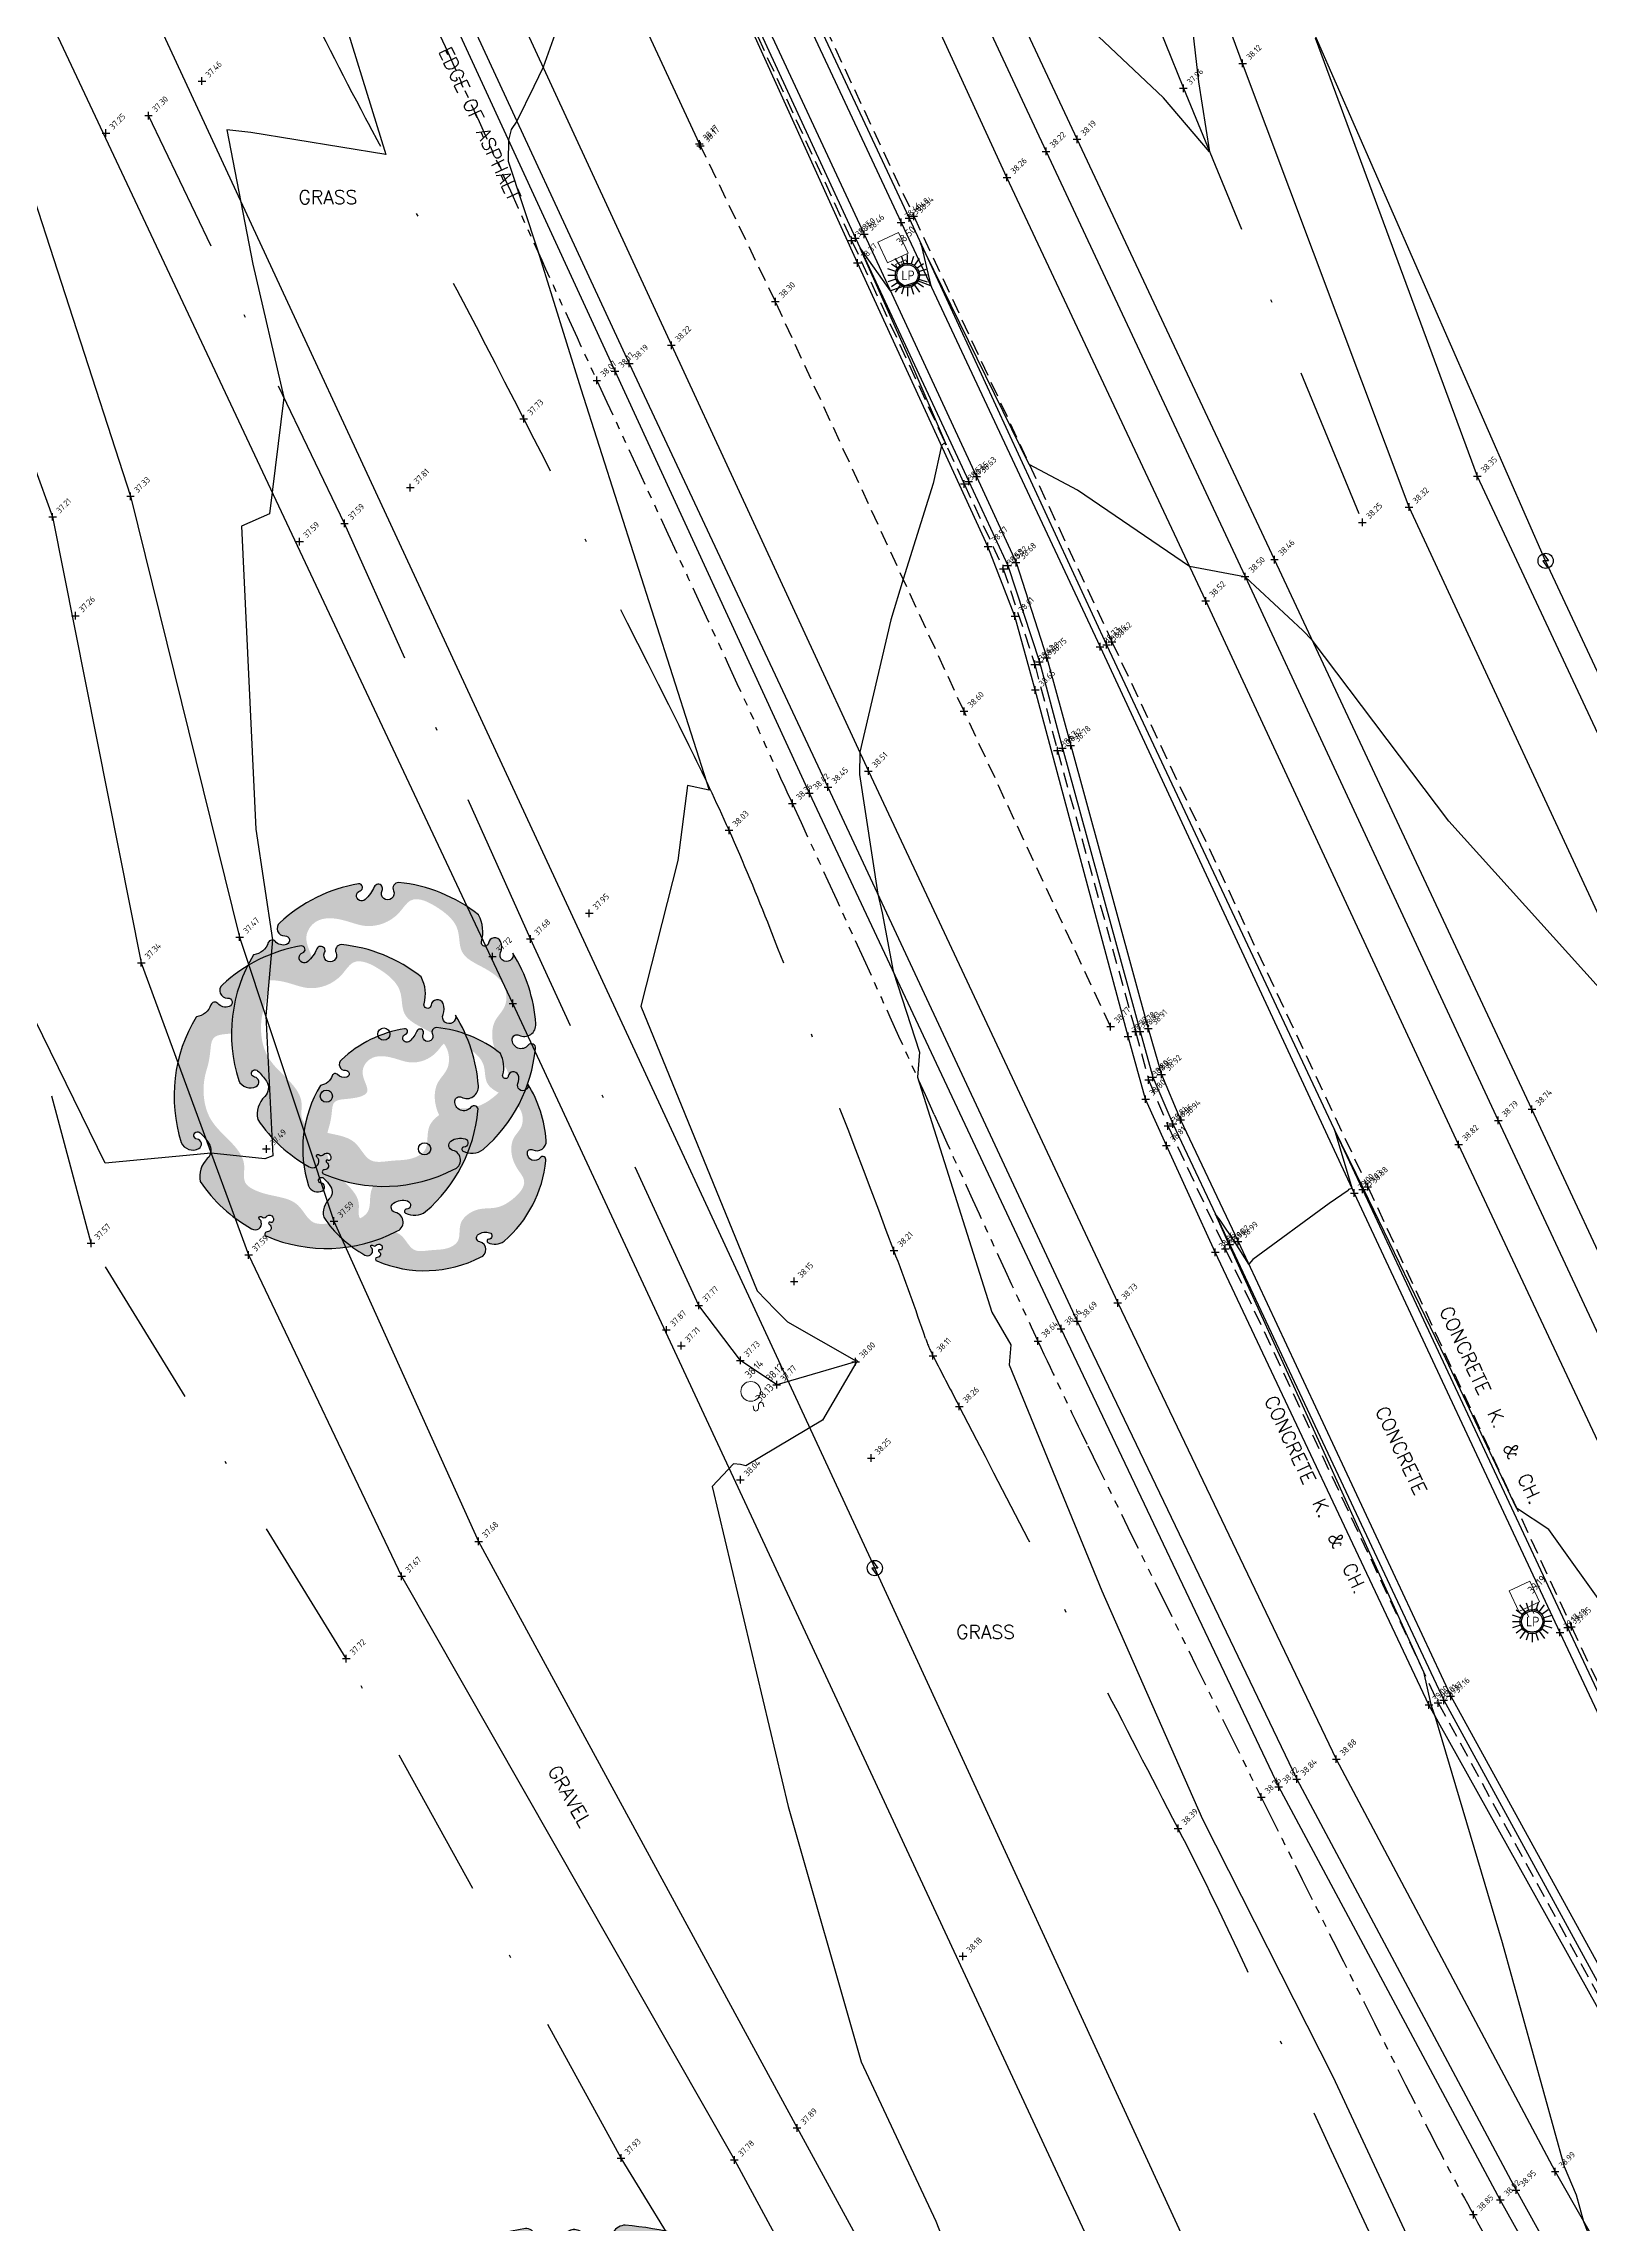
# Model space of a CAD drawing. Header units: metres. Extents: x 246075 to 247503, y 7418632 to 7419642.
# Drawn here: x 246878.6 to 246929.4, y 7419367.1 to 7419438.7 of the extents above; entities that cross this region are included whole.
import ezdxf
from ezdxf.enums import TextEntityAlignment as Align

# ---------------------------------------------------------------- set-up
doc = ezdxf.new("R2010")
doc.units = ezdxf.units.M
for name, pattern in [('DASHDOT', [10, 5, -2.5, 0, -2.5]), ('DASHED', [0.75, 0.5, -0.25]), ('PHANTOM', [2.5, 1.25, -0.25, 0.25, -0.25, 0.25, -0.25])]:
    doc.linetypes.add(name, pattern=pattern)
for name, color, linetype in [('-TEXT', 7, 'Continuous'), ('102_TOP_OF_BANK', 37, 'PHANTOM'), ('102_TOP_OF_BANK-L', 37, 'PHANTOM'), ('102_TOP_OF_BANK-S', 37, 'PHANTOM'), ('103_TOE_OF_BATTER', 37, 'DASHDOT'), ('103_TOE_OF_BATTER-L', 37, 'DASHDOT'), ('103_TOE_OF_BATTER-S', 37, 'DASHDOT'), ('104_EXISTING_SURFACE-L', 35, 'Continuous'), ('104_EXISTING_SURFACE-S', 35, 'Continuous'), ('201_SINGLE_TREE-H', 63, 'Continuous'), ('201_SINGLE_TREE-S', 96, 'Continuous'), ('203_GROUP_TREES', 116, 'DASHDOT'), ('203_GROUP_TREES-L', 116, 'DASHDOT'), ('203_GROUP_TREES-S', 116, 'DASHDOT'), ('403_EDGE_OF_BITUMEN', 8, 'Continuous'), ('403_EDGE_OF_BITUMEN-L', 8, 'Continuous'), ('403_EDGE_OF_BITUMEN-S', 8, 'Continuous'), ('405_EDGE_FORMATION', 33, 'Continuous'), ('405_EDGE_FORMATION-L', 33, 'Continuous'), ('405_EDGE_FORMATION-S', 33, 'Continuous'), ('408_BACK_OF_KERB', 10, 'Continuous'), ('408_BACK_OF_KERB-L', 10, 'Continuous'), ('408_BACK_OF_KERB-S', 10, 'Continuous'), ('410_PEDESTRIAN_PATH', 32, 'Continuous'), ('410_PEDESTRIAN_PATH-L', 32, 'Continuous'), ('410_PEDESTRIAN_PATH-S', 32, 'Continuous'), ('415_LANE_LINE_DASHED', 53, 'DASHED'), ('415_LANE_LINE_DASHED-L', 53, 'DASHED'), ('415_LANE_LINE_DASHED-S', 53, 'DASHED'), ('418_LANE_LINE_SOLID', 53, 'Continuous'), ('418_LANE_LINE_SOLID-L', 53, 'Continuous'), ('418_LANE_LINE_SOLID-S', 53, 'Continuous'), ('903_FENCE', 24, 'FENCELINE'), ('903_FENCE-S', 24, 'Continuous'), ('Surface_Contours_Major', 4, 'Continuous'), ('Surface_Contours_Minor', 253, 'Continuous')]:
    doc.layers.add(name, color=color, linetype=linetype)
for name, color, linetype, true_color in [('407_INVERT_OF_KERB', 7, 'DASHED', 0xff4100), ('407_INVERT_OF_KERB-L', 7, 'DASHED', 0xff4100), ('407_INVERT_OF_KERB-S', 7, 'DASHED', 0xff4100), ('409_TOP_OF_KERB', 7, 'Continuous', 0xff4100), ('409_TOP_OF_KERB-L', 7, 'Continuous', 0xff4100), ('409_TOP_OF_KERB-S', 7, 'Continuous', 0xff4100), ('716_ELECTRICITY_PIT-L', 7, 'ELECTRICAL', 0xffa500), ('717_ELEC_LINE_OVER', 7, 'Continuous', 0xffa500), ('741_SEWER_PIT-L', 7, 'Continuous', 0xfffd66), ('EX-ELECT_PIT_(SLS)', 7, 'Continuous', 0xffa500), ('EX-ELECT_POLE_(SLS)', 7, 'Continuous', 0xffa500), ('EX-LIGHT_(SLS)', 7, 'Continuous', 0xffa500), ('EX-SEWER_PIT_(SLS)', 7, 'Continuous', 0xfffd66)]:
    doc.layers.add(name, color=color, linetype=linetype, true_color=true_color)
doc.styles.add('ISO', font='iso.shx')
doc.styles.add('ISO18', font='iso.shx')
doc.styles.add('ISO2.5', font='isocp.shx', dxfattribs={"height": 2.5})
doc.styles.get("Standard").update_dxf_attribs({"font": 'SIMPLEX.shx'})
doc.linetypes.add('ELECTRICAL', pattern='A,2,-0.15,["E",ISO18,S=0.2,R=0,X=-0.015,Y=-0.1],-0.15', length=2.3)
doc.linetypes.add('FENCELINE', pattern='A,0.5,-0.2,["/",Standard,S=0.1,R=0,X=0,Y=-0.05],-0.25', length=0.95)

# ---------------------------------------------------------------- blocks, each defined once
blk = doc.blocks.new('CROSS')
at = {"color": 0, "linetype": 'Continuous'}
for p, q in [((-0.5, 0), (0.5, 0)), ((0, -0.5), (0, 0.5))]:
    blk.add_line(p, q, dxfattribs=at)
blk = doc.blocks.new('PP')
at = {"layer": 'EX-ELECT_POLE_(SLS)', "color": 0}
for p, q in [((-0.077, 0.238), (0.092, 0)), ((0.092, 0), (-0.096, 0)), ((-0.096, 0), (0.074, -0.239))]:
    blk.add_line(p, q, dxfattribs=at)
blk.add_circle((0, 0), 0.25, dxfattribs=at)
blk = doc.blocks.new('LP')
at = {"layer": 'EX-LIGHT_(SLS)', "color": 0}
for p, q in [((-0.377, 0.122), (-0.647, 0.21)), ((-0.647, 0), (-0.396, 0)), ((-0.524, 0.381), (-0.32, 0.233)), ((-0.233, 0.32), (-0.4, 0.551)), ((-0.2, 0.616), (-0.122, 0.377)), ((0, 0.396), (0, 0.681)), ((0.2, 0.616), (0.122, 0.377)), ((0.233, 0.32), (0.4, 0.551)), ((0.524, 0.381), (0.32, 0.233)), ((0.377, 0.122), (0.647, 0.21)), ((-0.377, -0.122), (-0.647, -0.21)), ((-0.32, -0.233), (-0.524, -0.381)), ((-0.233, -0.32), (-0.4, -0.551)), ((-0.122, -0.377), (-0.2, -0.616)), ((0, -0.396), (0, -0.681)), ((0.122, -0.377), (0.2, -0.616)), ((0.233, -0.32), (0.4, -0.551)), ((0.32, -0.233), (0.524, -0.381)), ((0.377, -0.122), (0.647, -0.21)), ((0.647, 0), (0.396, 0))]:
    blk.add_line(p, q, dxfattribs=at)
for radius in [0.396, 0.349]:
    blk.add_circle((0, 0), radius, dxfattribs=at)
at = {"layer": 'EX-LIGHT_(SLS)', "color": 0, "style": 'ISO'}
blk.add_text('LP', height=0.315, dxfattribs=at).set_placement((0.02, 0), align=Align.MIDDLE_CENTER)
blk = doc.blocks.new('201C')
at = {"layer": '201_SINGLE_TREE-H', "transparency": 33554534}
h = blk.add_hatch(color=256, dxfattribs=at)
h.paths.add_polyline_path([(-0.3717, -0.3344, 0.222926), (0.0196, -0.4996, 0.770799), (0.0439, -0.4417, -0.650302), (0.0511, -0.4116, -0.234737), (0.0964, -0.4247, -0.847312), (0.0816, -0.4475, 0.78443), (0.0732, -0.4583, 0.276934), (0.1352, -0.4813, 0.193599), (0.4309, -0.2536, 0.800435), (0.4144, -0.2337, -0.75216), (0.3757, -0.1925, -0.528914), (0.4006, -0.1909, 0.594112), (0.4663, -0.1804, 0.123805), (0.4962, 0.0616, -1.41759), (0.4607, 0.0811, 0.206906), (0.4758, 0.1133, 0.759729), (0.4374, 0.1252, -1.073307), (0.4187, 0.1392, 0.194379), (0.4474, 0.2231, 0.144612), (0.2544, 0.4304, 0.53339), (0.2277, 0.4128, -1.592592), (0.1939, 0.4293, 1.030038), (0.1758, 0.4513, -0.10361), (0.1314, 0.4262, -1.238487), (0.1282, 0.4593, 0.884725), (0.1336, 0.4818, 0.147549), (-0.1551, 0.4753, 0.71725), (-0.1579, 0.4291, -0.864032), (-0.1646, 0.4015, -0.310704), (-0.1946, 0.4266, 0.58143), (-0.2167, 0.4321, -0.281558), (-0.2766, 0.4162), (-0.2775, 0.4159, 0.217121), (-0.4959, 0.0634), (-0.4959, 0.0634, 0.440011), (-0.4522, 0.021, 0.723973), (-0.4442, 0.0516, -1.384648), (-0.4262, 0.0659, -0.051107), (-0.4149, 0.0223, -0.361502), (-0.441, -0.0208, 0.256822), (-0.4937, -0.0791, 0.116166), (-0.4065, -0.2911, 0.67803), (-0.3682, -0.2843, 0.170035), (-0.3696, -0.274, -1.054701), (-0.3596, -0.2696, 0.431903), (-0.3468, -0.2749, -0.910728), (-0.3329, -0.2993, -0.42046), (-0.3418, -0.2976, 1.007885), (-0.3479, -0.3018, -0.766634), (-0.3646, -0.3216, 0.938602), (-0.3717, -0.3344)])
edge = h.paths.add_edge_path(flags=16)
edge.add_spline(control_points=[(-0.3177, 0.2468), (-0.303, 0.2628), (-0.2856, 0.2893), (-0.256, 0.3411), (-0.1928, 0.3155), (-0.0921, 0.286), (-0.1162, 0.3941), (-0.0359, 0.4462), (0.0392, 0.3985), (0.1028, 0.3299), (0.1957, 0.3214), (0.2784, 0.3804), (0.3442, 0.2961), (0.3785, 0.2147), (0.3303, 0.1307), (0.3915, 0.0592), (0.4378, -0.0139), (0.4055, -0.0919), (0.3459, -0.1091), (0.3102, -0.1666), (0.3057, -0.2282), (0.3286, -0.3091), (0.2408, -0.3447), (0.1647, -0.3496), (0.103, -0.3142), (0.0463, -0.3153), (0.0047, -0.3356), (-0.0139, -0.3682), (-0.0327, -0.4069), (-0.0927, -0.4151), (-0.1463, -0.3868), (-0.23, -0.3665), (-0.2245, -0.2773), (-0.2864, -0.2294), (-0.3344, -0.1941), (-0.3737, -0.1409), (-0.3276, -0.0866), (-0.344, -0.0009), (-0.3866, 0.0828), (-0.3665, 0.1796), (-0.3359, 0.2271), (-0.3177, 0.2468)], knot_values=[0, 0, 0, 0, 0.064972, 0.101243, 0.15652, 0.245586, 0.324463, 0.387907, 0.486094, 0.554514, 0.671826, 0.728629, 0.823661, 0.919885, 0.989953, 1.075257, 1.171704, 1.23593, 1.293575, 1.346478, 1.426142, 1.479146, 1.570817, 1.644481, 1.712561, 1.774901, 1.807, 1.846291, 1.885582, 1.928182, 2.007036, 2.074591, 2.151638, 2.226455, 2.293426, 2.340744, 2.397548, 2.47317, 2.587294, 2.673595, 2.754259, 2.754259, 2.754259, 2.754259], degree=3, periodic=0)
at = {"layer": '201_SINGLE_TREE-S'}
blk.add_lwpolyline([(-0.3717, -0.3344, 0.222926), (0.0196, -0.4996, 0.770799), (0.0439, -0.4417, -0.650302), (0.0511, -0.4116, -0.234737), (0.0964, -0.4247, -0.847312), (0.0816, -0.4475, 0.78443), (0.0732, -0.4583, 0.276934), (0.1352, -0.4813, 0.193599), (0.4309, -0.2536, 0.800435), (0.4144, -0.2337, -0.75216), (0.3757, -0.1925, -0.528914), (0.4006, -0.1909, 0.594112), (0.4663, -0.1804, 0.123805), (0.4962, 0.0616, -1.41759), (0.4607, 0.0811, 0.206906), (0.4758, 0.1133, 0.759729), (0.4374, 0.1252, -1.073307), (0.4187, 0.1392, 0.194379), (0.4474, 0.2231, 0.144612), (0.2544, 0.4304, 0.53339), (0.2277, 0.4128, -1.592592), (0.1939, 0.4293, 1.030038), (0.1758, 0.4513, -0.10361), (0.1314, 0.4262, -1.238487), (0.1282, 0.4593, 0.884725), (0.1336, 0.4818, 0.147549), (-0.1551, 0.4753, 0.71725), (-0.1579, 0.4291, -0.864032), (-0.1646, 0.4015, -0.310704), (-0.1946, 0.4266, 0.58143), (-0.2167, 0.4321, -0.281558), (-0.2766, 0.4162), (-0.2775, 0.4159, 0.217121), (-0.4959, 0.0634), (-0.4959, 0.0634, 0.440011), (-0.4522, 0.021, 0.723973), (-0.4442, 0.0516, -1.384648), (-0.4262, 0.0659, -0.051107), (-0.4149, 0.0223, -0.361502), (-0.441, -0.0208, 0.256822), (-0.4937, -0.0791, 0.116166), (-0.4065, -0.2911, 0.67803), (-0.3682, -0.2843, 0.170035), (-0.3696, -0.274, -1.054701), (-0.3596, -0.2696, 0.431903), (-0.3468, -0.2749, -0.910728), (-0.3329, -0.2993, -0.42046), (-0.3418, -0.2976, 1.007885), (-0.3479, -0.3018, -0.766634), (-0.3646, -0.3216, 0.938602), (-0.3717, -0.3344)], format="xyb", dxfattribs=at)
blk = doc.blocks.new('201T')
at = {"layer": '201_SINGLE_TREE-S'}
blk.add_circle((0, 0), 0.5, dxfattribs=at)
blk = doc.blocks.new('SEWA')
at = {"color": 0, "linetype": 'Continuous', "lineweight": 13}
for p, q in [((0.471, 0.153), (0.46, 0.114)), ((0.46, 0.114), (0.477, 0.07)), ((0.499, 0.186), (0.471, 0.153)), ((0.477, 0.07), (0.504, 0.042)), ((0.543, 0.197), (0.499, 0.186)), ((0.504, 0.042), (0.615, -0.013)), ((0.643, 0.175), (0.543, 0.197)), ((0.46, -0.124), (0.582, -0.163)), ((0.582, -0.163), (0.621, -0.152)), ((0.582, -0.163), (0.587, -0.163)), ((0.615, -0.013), (0.621, -0.013)), ((0.648, -0.041), (0.615, -0.013)), ((0.615, -0.013), (0.621, -0.013)), ((0.621, -0.152), (0.654, -0.124)), ((0.659, -0.08), (0.648, -0.041)), ((0.654, -0.124), (0.659, -0.08))]:
    blk.add_line(p, q, dxfattribs=at)
blk.add_circle((0, 0), 0.325, dxfattribs=at)
blk = doc.blocks.new('ECVRS')
at = {"layer": 'EX-ELECT_PIT_(SLS)', "lineweight": 13}
for p, q in [((0.356, 0.377), (-0.394, 0.377)), ((-0.394, 0.377), (-0.394, -0.373)), ((0.356, -0.373), (0.356, 0.377)), ((0.512, -0.151), (0.512, 0.209)), ((0.512, 0.209), (0.673, 0.209)), ((0.628, 0.049), (0.512, 0.049)), ((0.512, 0.049), (0.518, 0.049)), ((0.673, 0.209), (0.678, 0.209)), ((-0.394, -0.373), (0.356, -0.373)), ((0.673, -0.151), (0.512, -0.151))]:
    blk.add_line(p, q, dxfattribs=at)
blk = doc.blocks.new('CK')
at = {"layer": '-TEXT'}
blk.add_text('CONCRETE  K.  &  CH.', height=0.45, dxfattribs=at).set_placement((-0.032, -0.236), align=Align.CENTER)
blk = doc.blocks.new('C')
at = {"layer": '-TEXT'}
blk.add_text('CONCRETE', height=0.45, dxfattribs=at).set_placement((-0.001, -0.23), align=Align.CENTER)
blk = doc.blocks.new('G')
at = {"layer": '-TEXT'}
blk.add_text('GRASS', height=0.45, dxfattribs=at).set_placement((0.021, -0.235), align=Align.CENTER)
blk = doc.blocks.new('GR')
at = {"layer": '-TEXT'}
blk.add_text('GRAVEL', height=0.45, dxfattribs=at).set_placement((0.042, -0.219), align=Align.CENTER)

msp = doc.modelspace()

# ---------------------------------------------------------------- linework, layer by layer
at = {"layer": '102_TOP_OF_BANK'}
msp.add_lwpolyline([(246964.762, 7419288.13, 0.000006), (246962.494, 7419293.018, 0.000004), (246958.792, 7419300.994, 0.000851), (246954.892, 7419309.358, -0.001305), (246952.356, 7419314.811, -0.001812), (246951.35, 7419317.009, 0.000378), (246946.558, 7419327.562, 0.000634), (246940.655, 7419340.49, 0.007086), (246940.109, 7419341.639, 0.013073), (246939.705, 7419342.408, 0.000875), (246933.342, 7419353.732, 0.00193), (246927.823, 7419363.426, -0.004646), (246925.553, 7419367.465, -0.008164), (246924.008, 7419370.386, -0.002235), (246918.588, 7419381.171, -0.001445), (246912.897, 7419392.704, -0.004879), (246911.255, 7419396.142, -0.003366), (246907.851, 7419403.581, 0.002455), (246903.201, 7419413.79, 0.000273), (246902.1, 7419416.173, -0.000057), (246896.779, 7419427.676, -0.001879), (246894.713, 7419432.188, -0.000934), (246890.605, 7419441.294)], format="xyb", dxfattribs=at)
at = {"layer": '103_TOE_OF_BATTER'}
for points in [[(246900.857, 7419471.93), (246906.211, 7419459.197), (246910.686, 7419450.541), (246916.034, 7419437.266), (246921.911, 7419423.016)], [(246905.274, 7419395.464), (246902.687, 7419394.708), (246901.49, 7419395.506), (246900.128, 7419397.308), (246894.601, 7419409.342), (246888.496, 7419422.984), (246882.062, 7419436.368)]]:
    msp.add_lwpolyline(points, dxfattribs=at)
msp.add_lwpolyline([(246877.388, 7419460.943, 0.002684), (246880.826, 7419453.821, -0.003762), (246883.268, 7419448.734, -0.006047), (246885.448, 7419443.955, 0.008298), (246887.053, 7419440.479, 0.011483), (246889.327, 7419436.024, -0.005289), (246894.382, 7419426.416, -0.002782), (246899.813, 7419415.678, -0.01094), (246901.119, 7419412.911, -0.011267), (246902.468, 7419409.687, -0.003476), (246906.532, 7419399.113, -0.007172), (246907.573, 7419396.222, 0.036025), (246907.813, 7419395.659, 0.000603), (246907.882, 7419395.525, 0.000053), (246908.675, 7419393.993, 0.000356), (246913.2, 7419385.274, -0.000606), (246915.858, 7419380.144, -0.008824), (246917.507, 7419376.81, -0.002819), (246922.422, 7419366.26, -0.002595)], format="xyb", dxfattribs=at)
at = {"layer": '203_GROUP_TREES'}
for p, q in [((246880.175, 7419399.353), (246874.532, 7419420.518)), ((246888.554, 7419385.716), (246880.175, 7419399.353)), ((246897.576, 7419369.321), (246888.554, 7419385.716)), ((246905.48, 7419356.457), (246897.576, 7419369.321))]:
    msp.add_line(p, q, dxfattribs=at)
at = {"layer": '403_EDGE_OF_BITUMEN'}
for p, q in [((246912.545, 7419435.59), (246906.51, 7419448.54)), ((246897.378, 7419427.977), (246891.113, 7419441.585)), ((246919.025, 7419421.796), (246912.545, 7419435.59)), ((246903.756, 7419414.125), (246897.378, 7419427.977)), ((246927.476, 7419403.751), (246919.025, 7419421.796)), ((246912.019, 7419396.548), (246903.756, 7419414.125)), ((246934.284, 7419389.109), (246927.476, 7419403.751)), ((246919.164, 7419381.503), (246912.019, 7419396.548)), ((246926.437, 7419367.955), (246919.164, 7419381.503)), ((246934.076, 7419354.297), (246926.437, 7419367.955))]:
    msp.add_line(p, q, dxfattribs=at)
at = {"layer": '405_EDGE_FORMATION'}
for p, q in [((246877.689, 7419435.565), (246881.471, 7419423.872)), ((246874.818, 7419434.459), (246878.912, 7419423.198)), ((246878.912, 7419423.198), (246881.825, 7419408.562)), ((246881.471, 7419423.872), (246885.051, 7419409.4)), ((246885.051, 7419409.4), (246888.148, 7419400.078)), ((246881.825, 7419408.562), (246885.346, 7419398.967)), ((246888.148, 7419400.078), (246892.896, 7419389.566)), ((246885.346, 7419398.967), (246890.37, 7419388.42)), ((246892.896, 7419389.566), (246903.354, 7419370.31)), ((246890.37, 7419388.42), (246901.296, 7419369.261)), ((246903.354, 7419370.31), (246910.841, 7419356.624)), ((246901.296, 7419369.261), (246908.666, 7419355.65))]:
    msp.add_line(p, q, dxfattribs=at)
at = {"layer": '407_INVERT_OF_KERB'}
for p, q in [((246898.925, 7419445.773), (246905.143, 7419432.271)), ((246901.111, 7419446.055), (246907.182, 7419433.062)), ((246907.182, 7419433.062), (246913.688, 7419419.099)), ((246905.143, 7419432.271), (246908.837, 7419424.279)), ((246908.837, 7419424.279), (246910.123, 7419421.495)), ((246910.123, 7419421.495), (246911.156, 7419418.352)), ((246913.688, 7419419.099), (246922.086, 7419401.205)), ((246911.156, 7419418.352), (246911.897, 7419415.523)), ((246911.897, 7419415.523), (246914.466, 7419406.3)), ((246914.466, 7419406.3), (246914.891, 7419404.712)), ((246914.891, 7419404.712), (246915.528, 7419403.204)), ((246915.528, 7419403.204), (246917.407, 7419399.174)), ((246922.086, 7419401.205), (246928.773, 7419386.762)), ((246917.407, 7419399.174), (246924.395, 7419384.264)), ((246928.773, 7419386.762), (246935.767, 7419371.853)), ((246924.395, 7419384.264), (246931.657, 7419371.006))]:
    msp.add_line(p, q, dxfattribs=at)
at = {"layer": '408_BACK_OF_KERB'}
for p, q in [((246899.254, 7419446.016), (246905.558, 7419432.474)), ((246900.695, 7419445.851), (246906.764, 7419432.862)), ((246906.764, 7419432.862), (246913.298, 7419418.933)), ((246905.558, 7419432.474), (246909.246, 7419424.518)), ((246909.246, 7419424.518), (246910.542, 7419421.694)), ((246910.542, 7419421.694), (246911.548, 7419418.571)), ((246913.298, 7419418.933), (246921.645, 7419400.999)), ((246911.548, 7419418.571), (246912.335, 7419415.691)), ((246912.335, 7419415.691), (246914.88, 7419406.405)), ((246914.88, 7419406.405), (246915.318, 7419404.892)), ((246915.318, 7419404.892), (246915.942, 7419403.408)), ((246915.942, 7419403.408), (246917.827, 7419399.412)), ((246921.645, 7419400.999), (246928.395, 7419386.575)), ((246917.827, 7419399.412), (246924.811, 7419384.481)), ((246928.395, 7419386.575), (246935.364, 7419371.69)), ((246924.811, 7419384.481), (246932.07, 7419371.255))]:
    msp.add_line(p, q, dxfattribs=at)
at = {"layer": '409_TOP_OF_KERB'}
for p, q in [((246899.004, 7419445.889), (246905.267, 7419432.349)), ((246900.972, 7419445.97), (246907.027, 7419433.003)), ((246907.027, 7419433.003), (246913.512, 7419419.001)), ((246905.267, 7419432.349), (246908.99, 7419424.362)), ((246908.99, 7419424.362), (246910.269, 7419421.595)), ((246910.269, 7419421.595), (246911.311, 7419418.437)), ((246913.512, 7419419.001), (246921.916, 7419401.116)), ((246911.311, 7419418.437), (246912.061, 7419415.603)), ((246912.061, 7419415.603), (246914.612, 7419406.305)), ((246914.612, 7419406.305), (246915.031, 7419404.801)), ((246915.031, 7419404.801), (246915.688, 7419403.271)), ((246915.688, 7419403.271), (246917.555, 7419399.306)), ((246921.916, 7419401.116), (246928.647, 7419386.739)), ((246917.555, 7419399.306), (246924.58, 7419384.35)), ((246928.647, 7419386.739), (246935.637, 7419371.809)), ((246924.58, 7419384.35), (246931.802, 7419371.109))]:
    msp.add_line(p, q, dxfattribs=at)
at = {"layer": '410_PEDESTRIAN_PATH'}
for p, q in [((246917.978, 7419438.08), (246912.996, 7419451.597)), ((246920.363, 7419438.922), (246925.679, 7419424.527)), ((246923.443, 7419423.52), (246917.978, 7419438.08)), ((246925.679, 7419424.527), (246933.818, 7419407.137)), ((246931.473, 7419406.229), (246923.443, 7419423.52))]:
    msp.add_line(p, q, dxfattribs=at)
at = {"layer": '415_LANE_LINE_DASHED'}
for p, q in [((246902.641, 7419430.263), (246900.183, 7419435.381)), ((246908.833, 7419416.816), (246902.641, 7419430.263)), ((246913.642, 7419406.463), (246908.833, 7419416.816))]:
    msp.add_line(p, q, dxfattribs=at)
at = {"layer": '418_LANE_LINE_SOLID'}
for p, q in [((246905.473, 7419448.148), (246911.528, 7419435.194)), ((246910.243, 7419434.337), (246904.255, 7419447.374)), ((246905.332, 7419431.532), (246898.922, 7419445.68)), ((246900.145, 7419435.44), (246896.049, 7419444.28)), ((246891.536, 7419441.825), (246897.842, 7419428.233)), ((246892.937, 7419442.472), (246899.226, 7419428.828)), ((246911.528, 7419435.194), (246918.06, 7419421.238)), ((246916.768, 7419420.439), (246910.243, 7419434.337)), ((246909.616, 7419422.229), (246905.332, 7419431.532)), ((246897.842, 7419428.233), (246904.367, 7419414.325)), ((246899.226, 7419428.828), (246905.694, 7419414.854)), ((246910.5, 7419419.939), (246909.616, 7419422.229)), ((246918.06, 7419421.238), (246926.37, 7419403.383)), ((246925.067, 7419402.593), (246916.768, 7419420.439)), ((246911.171, 7419417.515), (246910.5, 7419419.939)), ((246914.216, 7419406.144), (246911.171, 7419417.515)), ((246905.694, 7419414.854), (246913.879, 7419397.391)), ((246904.367, 7419414.325), (246912.55, 7419396.789)), ((246914.793, 7419404.081), (246914.216, 7419406.144)), ((246915.478, 7419402.558), (246914.793, 7419404.081)), ((246926.37, 7419403.383), (246933.212, 7419388.714)), ((246917.082, 7419399.058), (246915.478, 7419402.558)), ((246931.91, 7419388), (246925.067, 7419402.593)), ((246924.092, 7419384.195), (246917.082, 7419399.058)), ((246912.55, 7419396.789), (246919.756, 7419381.763)), ((246913.879, 7419397.391), (246921.054, 7419382.416)), ((246931.558, 7419370.803), (246924.092, 7419384.195)), ((246921.054, 7419382.416), (246928.237, 7419368.878)), ((246919.756, 7419381.763), (246926.954, 7419368.271)), ((246928.237, 7419368.878), (246935.921, 7419355.42)), ((246926.954, 7419368.271), (246934.579, 7419354.571))]:
    msp.add_line(p, q, dxfattribs=at)
at = {"layer": '717_ELEC_LINE_OVER'}
for p, q in [((246927.925, 7419421.753), (246890.841, 7419506.311)), ((246855.328, 7419497.736), (246905.906, 7419388.69)), ((246967.862, 7419336.265), (246927.925, 7419421.753)), ((246958.105, 7419275.319), (246905.906, 7419388.69))]:
    msp.add_line(p, q, dxfattribs=at)
at = {"layer": '903_FENCE'}
for p, q in [((246894.022, 7419407.224), (246805.341, 7419595.732)), ((246958.192, 7419269.432), (246894.022, 7419407.224))]:
    msp.add_line(p, q, dxfattribs=at)
at = {"layer": 'Surface_Contours_Major'}
for points, elevation in [([(246916.096, 7419441.295), (246916.531, 7419437.474), (246916.892, 7419435.184), (246915.383, 7419436.953), (246909.171, 7419442.829)], 38), ([(246895.678, 7419439.797), (246895.019, 7419437.955), (246894.709, 7419437.325), (246894.15, 7419436.189), (246893.97, 7419435.915), (246893.885, 7419435.562), (246893.87, 7419434.874), (246894.848, 7419431.934), (246896.258, 7419427.402), (246900.462, 7419414.227), (246899.757, 7419414.374), (246899.437, 7419411.911), (246898.228, 7419407.131), (246902.044, 7419397.793), (246902.631, 7419397.181), (246903.033, 7419396.77), (246905.229, 7419395.523), (246905.294, 7419395.521), (246905.349, 7419395.47), (246905.281, 7419395.421), (246904.183, 7419393.544), (246901.668, 7419392.044), (246901.493, 7419392.086), (246901.262, 7419392.113), (246900.57, 7419391.372), (246903.059, 7419380.86), (246905.451, 7419372.481), (246907.903, 7419367.249), (246911.632, 7419357.725)], 38), ([(246929.974, 7419387.236), (246928.025, 7419389.957), (246926.968, 7419390.66), (246924.647, 7419395.557), (246921.95, 7419401.133), (246920.979, 7419403.11), (246921.568, 7419401.168), (246921.574, 7419401.151), (246921.481, 7419401.129), (246921.459, 7419401.113), (246921.439, 7419401.085), (246920.815, 7419400.654), (246918.318, 7419398.815), (246918.177, 7419398.662), (246917.73, 7419399.374), (246917.239, 7419400.109), (246917.077, 7419400.319), (246917.409, 7419399.585), (246917.54, 7419399.293), (246920.697, 7419392.373), (246923.919, 7419385.278), (246924.155, 7419384.209), (246924.265, 7419383.892), (246924.272, 7419383.871), (246926.497, 7419376.397), (246928.534, 7419369.05), (246928.93, 7419368.118), (246929.173, 7419367.239), (246930.755, 7419363.197)], 39)]:
    msp.add_lwpolyline(points, dxfattribs=dict(at, elevation=elevation))
at = {"layer": 'Surface_Contours_Minor'}
for points, elevation in [([(246888.117, 7419440.723), (246889.858, 7419435.095), (246885.426, 7419435.814), (246884.636, 7419435.903), (246885.491, 7419431.494), (246886.507, 7419427.12), (246886.033, 7419423.295), (246885.12, 7419422.894), (246885.587, 7419412.942), (246886.13, 7419409.317), (246885.909, 7419406.814), (246886.141, 7419402.221), (246885.876, 7419402.119), (246884.12, 7419402.306), (246880.645, 7419401.978), (246878.078, 7419407.214)], 37.5), ([(246931.196, 7419406.057), (246924.745, 7419413.205), (246920.262, 7419419.154), (246919.954, 7419419.465), (246918.068, 7419421.219), (246918.041, 7419421.226), (246916.238, 7419421.567), (246912.563, 7419424.073), (246910.975, 7419424.92), (246907.843, 7419431.299), (246907.409, 7419432.176), (246907.437, 7419432.081), (246907.739, 7419430.783), (246907.339, 7419430.928), (246906.419, 7419430.615), (246905.448, 7419431.992), (246905.418, 7419432.024), (246907.057, 7419428.335), (246908.245, 7419425.56), (246908.188, 7419425.622), (246908.092, 7419425.538), (246907.819, 7419424.297), (246906.837, 7419421.148), (246906.43, 7419419.82), (246905.409, 7419415.469), (246905.407, 7419414.739), (246906.004, 7419410.816), (246906.145, 7419410.193), (246906.503, 7419408.281), (246907.373, 7419405.63), (246907.304, 7419404.799), (246909.745, 7419397.091), (246910.366, 7419396.016), (246910.314, 7419395.357), (246913.355, 7419387.939), (246916.66, 7419380.445), (246920.944, 7419372.005), (246923.433, 7419366.649)], 38.5)]:
    msp.add_lwpolyline(points, dxfattribs=dict(at, elevation=elevation))

# ---------------------------------------------------------------- block references
at = {"layer": '-TEXT'}
for p in [(246887.931, 7419433.7), (246909.516, 7419386.601)]:
    msp.add_blockref('G', p, dxfattribs=at)
for name, p, rotation in [('CK', (246926.148, 7419394.013, 39), 295), ('CK', (246920.398, 7419391.073), 295), ('C', (246923.185, 7419392.551), 295), ('GR', (246895.861, 7419381.234), 299.6962471624902)]:
    msp.add_blockref(name, p, dxfattribs=dict(at, rotation=rotation))
at = {"layer": '102_TOP_OF_BANK-S', "xscale": 0.25, "yscale": 0.25, "zscale": 0.25}
for p in [(246896.779, 7419427.676), (246903.201, 7419413.79), (246911.255, 7419396.142), (246918.588, 7419381.171), (246925.553, 7419367.465)]:
    msp.add_blockref('CROSS', p, dxfattribs=at)
at = {"layer": '103_TOE_OF_BATTER-S', "xscale": 0.25, "yscale": 0.25, "zscale": 0.25}
for p in [(246916.034, 7419437.266), (246882.062, 7419436.368), (246894.382, 7419426.416), (246888.496, 7419422.984), (246921.911, 7419423.016), (246901.119, 7419412.911), (246894.601, 7419409.342), (246906.532, 7419399.113), (246900.128, 7419397.308), (246901.49, 7419395.506), (246905.274, 7419395.464), (246907.813, 7419395.659), (246902.687, 7419394.708), (246908.675, 7419393.993), (246915.858, 7419380.144)]:
    msp.add_blockref('CROSS', p, dxfattribs=at)
at = {"layer": '104_EXISTING_SURFACE-S', "xscale": 0.25, "yscale": 0.25, "zscale": 0.25}
for p in [(246883.816, 7419437.504), (246880.664, 7419435.796), (246890.654, 7419424.158), (246887.02, 7419422.386), (246879.662, 7419419.95), (246896.529, 7419410.183), (246893.354, 7419408.763), (246885.931, 7419402.446), (246903.257, 7419398.101), (246899.065, 7419396.507), (246899.551, 7419395.987), (246905.784, 7419392.3), (246901.494, 7419391.59), (246908.798, 7419375.945)]:
    msp.add_blockref('CROSS', p, dxfattribs=at)
at = {"layer": '201_SINGLE_TREE-S', "rotation": 25}
for name, p, xscale, yscale, zscale in [('201C', (246889.786, 7419406.219), 10, 10, 10), ('201C', (246887.901, 7419404.181), 10, 10, 10), ('201C', (246891.125, 7419402.451), 8, 8, 8), ('201T', (246889.786, 7419406.219), 0.4, 0.4, 0.4), ('201T', (246887.901, 7419404.181), 0.4, 0.4, 0.4), ('201T', (246891.125, 7419402.451), 0.4, 0.4, 0.4), ('201C', (246896.496, 7419354.682), 25, 25, 25)]:
    msp.add_blockref(name, p, dxfattribs=dict(at, xscale=xscale, yscale=yscale, zscale=zscale))
at = {"layer": '203_GROUP_TREES-S', "xscale": 0.25, "yscale": 0.25, "zscale": 0.25}
for p in [(246880.175, 7419399.353), (246888.554, 7419385.716), (246897.576, 7419369.321)]:
    msp.add_blockref('CROSS', p, dxfattribs=at)
at = {"layer": '403_EDGE_OF_BITUMEN-S', "xscale": 0.25, "yscale": 0.25, "zscale": 0.25}
for p in [(246912.545, 7419435.59), (246897.378, 7419427.977), (246919.025, 7419421.796), (246903.756, 7419414.125), (246927.476, 7419403.751), (246912.019, 7419396.548), (246919.164, 7419381.503), (246926.437, 7419367.955)]:
    msp.add_blockref('CROSS', p, dxfattribs=at)
at = {"layer": '405_EDGE_FORMATION-S', "xscale": 0.25, "yscale": 0.25, "zscale": 0.25}
for p in [(246881.471, 7419423.872), (246878.912, 7419423.198), (246885.051, 7419409.4), (246881.825, 7419408.562), (246888.148, 7419400.078), (246885.346, 7419398.967), (246892.896, 7419389.566), (246890.37, 7419388.42), (246903.354, 7419370.31), (246901.296, 7419369.261)]:
    msp.add_blockref('CROSS', p, dxfattribs=at)
at = {"layer": '407_INVERT_OF_KERB-S', "xscale": 0.25, "yscale": 0.25, "zscale": 0.25}
for p in [(246907.182, 7419433.062), (246905.143, 7419432.271), (246908.837, 7419424.279), (246910.123, 7419421.495), (246913.688, 7419419.099), (246911.156, 7419418.352), (246911.897, 7419415.523), (246914.466, 7419406.3), (246914.891, 7419404.712), (246915.528, 7419403.204), (246922.086, 7419401.205), (246917.407, 7419399.174), (246928.773, 7419386.762), (246924.395, 7419384.264)]:
    msp.add_blockref('CROSS', p, dxfattribs=at)
at = {"layer": '408_BACK_OF_KERB-S', "xscale": 0.25, "yscale": 0.25, "zscale": 0.25}
for p in [(246905.558, 7419432.474), (246906.764, 7419432.862), (246909.246, 7419424.518), (246910.542, 7419421.694), (246913.298, 7419418.933), (246911.548, 7419418.571), (246912.335, 7419415.691), (246914.88, 7419406.405), (246915.318, 7419404.892), (246915.942, 7419403.408), (246921.645, 7419400.999), (246917.827, 7419399.412), (246928.395, 7419386.575), (246924.811, 7419384.481)]:
    msp.add_blockref('CROSS', p, dxfattribs=at)
at = {"layer": '409_TOP_OF_KERB-S', "xscale": 0.25, "yscale": 0.25, "zscale": 0.25}
for p in [(246907.027, 7419433.003), (246905.267, 7419432.349), (246908.99, 7419424.362), (246910.269, 7419421.595), (246913.512, 7419419.001), (246911.311, 7419418.437), (246912.061, 7419415.603), (246914.612, 7419406.305), (246915.031, 7419404.801), (246915.688, 7419403.271), (246921.916, 7419401.116), (246917.555, 7419399.306), (246928.647, 7419386.739), (246924.58, 7419384.35)]:
    msp.add_blockref('CROSS', p, dxfattribs=at)
at = {"layer": '410_PEDESTRIAN_PATH-S', "xscale": 0.25, "yscale": 0.25, "zscale": 0.25}
for p in [(246917.978, 7419438.08), (246925.679, 7419424.527), (246923.443, 7419423.52)]:
    msp.add_blockref('CROSS', p, dxfattribs=at)
at = {"layer": '415_LANE_LINE_DASHED-S', "xscale": 0.25, "yscale": 0.25, "zscale": 0.25}
for p in [(246900.183, 7419435.381), (246902.641, 7419430.263), (246908.833, 7419416.816), (246913.642, 7419406.463)]:
    msp.add_blockref('CROSS', p, dxfattribs=at)
at = {"layer": '418_LANE_LINE_SOLID-S', "xscale": 0.25, "yscale": 0.25, "zscale": 0.25}
for p in [(246900.145, 7419435.44), (246911.528, 7419435.194), (246910.243, 7419434.337), (246905.332, 7419431.532), (246899.226, 7419428.828), (246897.842, 7419428.233), (246909.616, 7419422.229), (246918.06, 7419421.238), (246916.768, 7419420.439), (246910.5, 7419419.939), (246911.171, 7419417.515), (246905.694, 7419414.854), (246904.367, 7419414.325), (246914.216, 7419406.144), (246914.793, 7419404.081), (246926.37, 7419403.383), (246915.478, 7419402.558), (246925.067, 7419402.593), (246917.082, 7419399.058), (246913.879, 7419397.391), (246912.55, 7419396.789), (246924.092, 7419384.195), (246921.054, 7419382.416), (246919.756, 7419381.763), (246928.237, 7419368.878), (246926.954, 7419368.271)]:
    msp.add_blockref('CROSS', p, dxfattribs=at)
at = {"layer": '903_FENCE-S', "xscale": 0.25, "yscale": 0.25, "zscale": 0.25}
msp.add_blockref('CROSS', (246894.022, 7419407.224), dxfattribs=at)
at = {"layer": 'EX-ELECT_PIT_(SLS)', "rotation": 295}
for p in [(246906.509, 7419432.011), (246927.231, 7419387.748)]:
    msp.add_blockref('ECVRS', p, dxfattribs=at)
at = {"layer": 'EX-ELECT_POLE_(SLS)'}
for p in [(246927.925, 7419421.753), (246905.906, 7419388.69)]:
    msp.add_blockref('PP', p, dxfattribs=at)
at = {"layer": 'EX-LIGHT_(SLS)'}
for p in [(246906.975, 7419431.126), (246927.482, 7419386.934)]:
    msp.add_blockref('LP', p, dxfattribs=at)
at = {"layer": 'EX-SEWER_PIT_(SLS)', "lineweight": 30, "rotation": 295}
msp.add_blockref('SEWA', (246901.833, 7419394.488), dxfattribs=at)

# ---------------------------------------------------------------- texts
at = {"layer": '-TEXT'}
msp.add_text('EDGE OF ASPHALT', height=0.45, rotation=295, dxfattribs=at).set_placement((246892.728, 7419436), align=Align.CENTER)
at = {"layer": '102_TOP_OF_BANK-L', "style": 'ISO2.5'}
for s, p in [('38.07', (246896.946, 7419427.843)), ('38.36', (246903.369, 7419413.957)), ('38.64', (246911.423, 7419396.309)), ('38.76', (246918.755, 7419381.339)), ('38.85', (246925.72, 7419367.632))]:
    msp.add_text(s, height=0.2, rotation=45, dxfattribs=at).set_placement(p, align=Align.MIDDLE_LEFT)
at = {"layer": '103_TOE_OF_BATTER-L', "style": 'ISO2.5'}
for s, p in [('37.96', (246916.201, 7419437.433)), ('37.30', (246882.23, 7419436.536)), ('37.73', (246894.55, 7419426.584)), ('37.59', (246888.664, 7419423.151)), ('38.25', (246922.079, 7419423.183)), ('38.03', (246901.286, 7419413.078)), ('37.68', (246894.768, 7419409.51)), ('38.21', (246906.699, 7419399.281)), ('37.77', (246900.295, 7419397.475)), ('37.73', (246901.657, 7419395.674)), ('38.00', (246905.442, 7419395.632)), ('38.11', (246907.98, 7419395.827)), ('37.77', (246902.854, 7419394.875)), ('38.26', (246908.843, 7419394.161)), ('38.39', (246916.026, 7419380.311))]:
    msp.add_text(s, height=0.2, rotation=45, dxfattribs=at).set_placement(p, align=Align.MIDDLE_LEFT)
at = {"layer": '104_EXISTING_SURFACE-L', "style": 'ISO2.5'}
for s, p in [('37.46', (246883.984, 7419437.672)), ('37.25', (246880.831, 7419435.963)), ('37.81', (246890.821, 7419424.325)), ('37.59', (246887.187, 7419422.554)), ('37.26', (246879.829, 7419420.117)), ('37.95', (246896.697, 7419410.35)), ('37.72', (246893.521, 7419408.93)), ('37.49', (246886.099, 7419402.613)), ('38.15', (246903.425, 7419398.268)), ('37.87', (246899.233, 7419396.674)), ('37.71', (246899.719, 7419396.154)), ('38.25', (246905.951, 7419392.467)), ('38.04', (246901.661, 7419391.757)), ('38.18', (246908.965, 7419376.112))]:
    msp.add_text(s, height=0.2, rotation=45, dxfattribs=at).set_placement(p, align=Align.MIDDLE_LEFT)
at = {"layer": '203_GROUP_TREES-L', "style": 'ISO2.5'}
for s, p in [('37.57', (246880.342, 7419399.52)), ('37.72', (246888.722, 7419385.884)), ('37.93', (246897.743, 7419369.488))]:
    msp.add_text(s, height=0.2, rotation=45, dxfattribs=at).set_placement(p, align=Align.MIDDLE_LEFT)
at = {"layer": '403_EDGE_OF_BITUMEN-L', "style": 'ISO2.5'}
for s, p in [('38.19', (246912.713, 7419435.758)), ('38.17', (246897.545, 7419428.144)), ('38.46', (246919.192, 7419421.963)), ('38.42', (246903.923, 7419414.292)), ('38.74', (246927.643, 7419403.919)), ('38.66', (246912.186, 7419396.716)), ('38.82', (246919.331, 7419381.67)), ('38.92', (246926.604, 7419368.122))]:
    msp.add_text(s, height=0.2, rotation=45, dxfattribs=at).set_placement(p, align=Align.MIDDLE_LEFT)
at = {"layer": '405_EDGE_FORMATION-L', "style": 'ISO2.5'}
for s, p in [('37.33', (246881.638, 7419424.04)), ('37.21', (246879.08, 7419423.366)), ('37.47', (246885.218, 7419409.567)), ('37.34', (246881.992, 7419408.73)), ('37.59', (246888.316, 7419400.245)), ('37.59', (246885.513, 7419399.134)), ('37.68', (246893.063, 7419389.733)), ('37.67', (246890.537, 7419388.588)), ('37.89', (246903.522, 7419370.478)), ('37.78', (246901.464, 7419369.428))]:
    msp.add_text(s, height=0.2, rotation=45, dxfattribs=at).set_placement(p, align=Align.MIDDLE_LEFT)
at = {"layer": '407_INVERT_OF_KERB-L', "style": 'ISO2.5'}
for s, p in [('38.34', (246907.349, 7419433.229)), ('38.35', (246905.31, 7419432.438)), ('38.53', (246909.005, 7419424.447)), ('38.58', (246910.29, 7419421.662)), ('38.62', (246913.855, 7419419.267)), ('38.62', (246911.323, 7419418.52)), ('38.67', (246912.064, 7419415.69)), ('38.78', (246914.634, 7419406.467)), ('38.80', (246915.058, 7419404.879)), ('38.81', (246915.695, 7419403.371)), ('38.88', (246922.253, 7419401.372)), ('38.86', (246917.575, 7419399.342)), ('39.05', (246928.941, 7419386.929)), ('39.01', (246924.563, 7419384.431))]:
    msp.add_text(s, height=0.2, rotation=45, dxfattribs=at).set_placement(p, align=Align.MIDDLE_LEFT)
at = {"layer": '408_BACK_OF_KERB-L', "style": 'ISO2.5'}
for s, p in [('38.46', (246906.932, 7419433.029)), ('38.46', (246905.725, 7419432.641)), ('38.63', (246909.413, 7419424.686)), ('38.68', (246910.71, 7419421.861)), ('38.75', (246911.716, 7419418.739)), ('38.73', (246913.466, 7419419.1)), ('38.78', (246912.503, 7419415.858)), ('38.91', (246915.047, 7419406.572)), ('38.92', (246915.486, 7419405.06)), ('38.94', (246916.109, 7419403.575)), ('39.00', (246921.812, 7419401.166)), ('38.99', (246917.994, 7419399.579)), ('39.17', (246928.562, 7419386.742)), ('39.16', (246924.979, 7419384.648))]:
    msp.add_text(s, height=0.2, rotation=45, dxfattribs=at).set_placement(p, align=Align.MIDDLE_LEFT)
at = {"layer": '409_TOP_OF_KERB-L', "style": 'ISO2.5'}
for s, p in [('38.48', (246907.195, 7419433.17)), ('38.49', (246905.435, 7419432.516)), ('38.65', (246909.157, 7419424.53)), ('38.72', (246910.437, 7419421.762)), ('38.76', (246913.679, 7419419.169)), ('38.78', (246911.479, 7419418.604)), ('38.82', (246912.228, 7419415.771)), ('38.93', (246914.78, 7419406.473)), ('38.95', (246915.198, 7419404.969)), ('38.96', (246915.855, 7419403.438)), ('39.03', (246922.083, 7419401.284)), ('39.02', (246917.723, 7419399.474)), ('39.19', (246928.815, 7419386.907)), ('39.17', (246924.747, 7419384.517))]:
    msp.add_text(s, height=0.2, rotation=45, dxfattribs=at).set_placement(p, align=Align.MIDDLE_LEFT)
at = {"layer": '410_PEDESTRIAN_PATH-L', "style": 'ISO2.5'}
for s, p in [('38.12', (246918.145, 7419438.248)), ('38.35', (246925.846, 7419424.694)), ('38.32', (246923.611, 7419423.688))]:
    msp.add_text(s, height=0.2, rotation=45, dxfattribs=at).set_placement(p, align=Align.MIDDLE_LEFT)
at = {"layer": '415_LANE_LINE_DASHED-L', "style": 'ISO2.5'}
for s, p in [('38.17', (246900.351, 7419435.549)), ('38.30', (246902.808, 7419430.43)), ('38.60', (246909.001, 7419416.983)), ('38.77', (246913.81, 7419406.63))]:
    msp.add_text(s, height=0.2, rotation=45, dxfattribs=at).set_placement(p, align=Align.MIDDLE_LEFT)
at = {"layer": '418_LANE_LINE_SOLID-L', "style": 'ISO2.5'}
for s, p in [('38.17', (246900.313, 7419435.608)), ('38.22', (246911.696, 7419435.361)), ('38.26', (246910.411, 7419434.505)), ('38.37', (246905.499, 7419431.699)), ('38.22', (246899.394, 7419428.995)), ('38.19', (246898.009, 7419428.4)), ('38.57', (246909.784, 7419422.396)), ('38.50', (246918.227, 7419421.406)), ('38.52', (246916.935, 7419420.606)), ('38.61', (246910.668, 7419420.107)), ('38.65', (246911.338, 7419417.682)), ('38.51', (246905.862, 7419415.021)), ('38.45', (246904.535, 7419414.492)), ('38.77', (246914.384, 7419406.311)), ('38.80', (246914.96, 7419404.248)), ('38.79', (246926.537, 7419403.55)), ('38.81', (246915.645, 7419402.725)), ('38.82', (246925.234, 7419402.761)), ('38.86', (246917.25, 7419399.225)), ('38.73', (246914.046, 7419397.558)), ('38.69', (246912.717, 7419396.956)), ('39.00', (246924.259, 7419384.362)), ('38.88', (246921.221, 7419382.583)), ('38.84', (246919.923, 7419381.931)), ('38.95', (246927.121, 7419368.438)), ('38.99', (246928.405, 7419369.046))]:
    msp.add_text(s, height=0.2, rotation=45, dxfattribs=at).set_placement(p, align=Align.MIDDLE_LEFT)
at = {"layer": '716_ELECTRICITY_PIT-L', "style": 'ISO2.5'}
for s, p in [('38.50', (246906.677, 7419432.178)), ('39.19', (246927.399, 7419387.915))]:
    msp.add_text(s, height=0.25, rotation=45, dxfattribs=at).set_placement(p, align=Align.MIDDLE_LEFT)
at = {"layer": '741_SEWER_PIT-L', "style": 'ISO'}
for s, p in [('38.14', (246901.701, 7419394.989)), ('38.12', (246902.388, 7419394.88)), ('38.13', (246902.052, 7419394.211))]:
    msp.add_text(s, height=0.25, rotation=45, dxfattribs=at).set_placement(p, align=Align.MIDDLE_LEFT)

doc.saveas('drawing.dxf')
